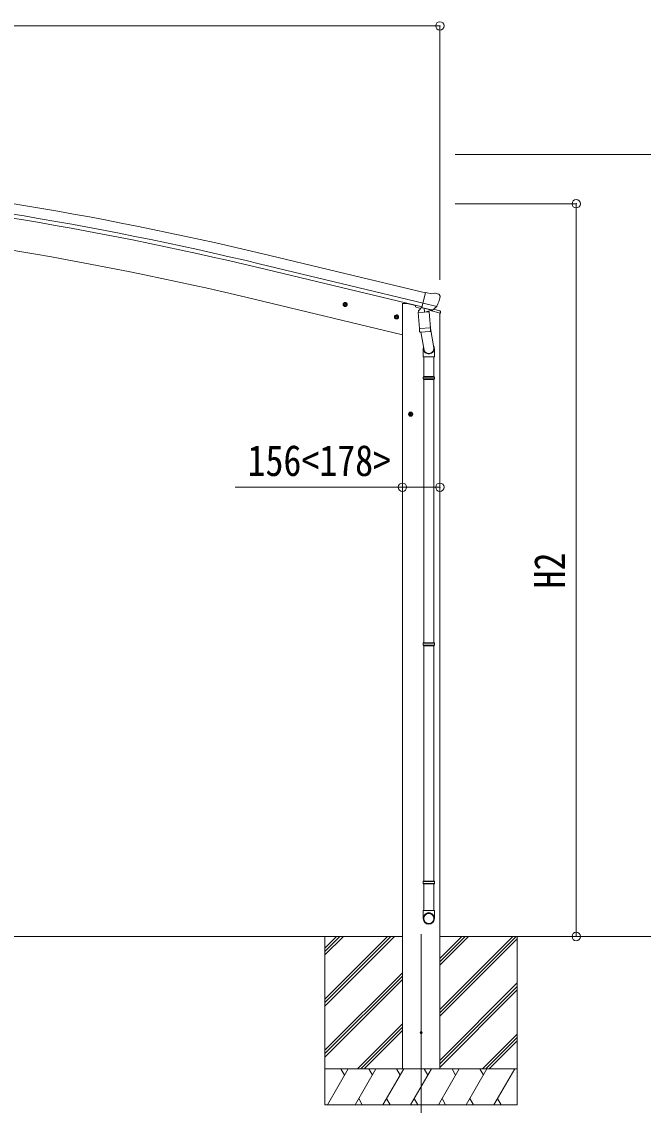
# Model space of a CAD drawing. Units: millimetres at full size; details may follow other scales. Extents: x -9783 to 9892, y -6828 to 6752.
# Drawn here: x -2549 to 36, y -1815 to 2688 of the extents above; entities that cross this region are included whole.
import ezdxf
from ezdxf.enums import TextEntityAlignment as Align

# ---------------------------------------------------------------- set-up
doc = ezdxf.new("R2010")
doc.units = ezdxf.units.MM
doc.header["$LTSCALE"] = 35
doc.header["$PDMODE"] = 32
doc.header["$PDSIZE"] = 35
for name, color, linetype, lineweight in [('0-0_0', 7, 'Continuous', 9), ('0-1_本体', 4, 'Continuous', 9), ('0-2_部品', 7, 'Continuous', 9), ('0-8_PARTS2', 2, 'Continuous', 9), ('0-A_寸法', 6, 'Continuous', 9)]:
    doc.layers.add(name, color=color, linetype=linetype, lineweight=lineweight)
doc.styles.add('ＭＳ ゴシック', font='')
doc.styles.get('ＭＳ ゴシック').set_extended_font_data('MS Gothic')

msp = doc.modelspace()

# ---------------------------------------------------------------- linework, layer by layer
at = {"layer": '0-0_0'}
for p, q in [((-7835.54, -1113.2), (-966.57, -1113.2)), ((-1288.12, -1113.2), (-1288.12, -1813.2)), ((-1288.12, -1373.93), (-1027.39, -1113.2)), ((-1288.12, -1388.07), (-1013.25, -1113.2)), ((-1288.12, -1402.21), (-999.11, -1113.2)), ((-1288.12, -1190.08), (-1211.24, -1113.2)), ((-1288.12, -1175.94), (-1225.38, -1113.2)), ((-1288.12, -1161.8), (-1239.54, -1113.21)), ((-1239.54, -1113.21), (-1239.53, -1113.2)), ((-810.37, -1232.83), (-690.74, -1113.2)), ((-810.37, -1218.69), (-704.88, -1113.2)), ((-810.37, -1204.55), (-719.03, -1113.2)), ((-810.37, -1416.68), (-506.9, -1113.21)), ((-810.37, -1430.82), (-492.76, -1113.21)), ((-810.37, -1444.96), (-488.12, -1122.71)), ((-809.87, -1113.2), (-374.69, -1113.2)), ((-488.12, -1113.2), (-488.12, -1813.2)), ((-1288.12, -1586.06), (-965.87, -1263.81)), ((-1288.12, -1600.2), (-965.87, -1277.95)), ((-1288.12, -1614.34), (-965.87, -1292.09)), ((-810.37, -1628.81), (-488.12, -1306.56)), ((-810.37, -1642.95), (-488.12, -1320.7)), ((-810.37, -1657.09), (-488.12, -1334.84)), ((-1153.13, -1663.2), (-965.87, -1475.94)), ((-1138.99, -1663.2), (-965.87, -1490.08)), ((-1124.85, -1663.2), (-965.87, -1504.23)), ((-632.63, -1663.2), (-488.12, -1518.69)), ((-618.49, -1663.2), (-488.12, -1532.83)), ((-604.35, -1663.2), (-488.12, -1546.98)), ((-488.12, -1663.2), (-1288.12, -1663.2)), ((-1277.83, -1813.2), (-1191.23, -1663.2)), ((-1206.23, -1689.18), (-1221.23, -1663.2)), ((-1162.36, -1813.2), (-1075.76, -1663.2)), ((-1090.76, -1689.18), (-1105.76, -1663.2)), ((-1046.89, -1813.2), (-960.29, -1663.2)), ((-975.29, -1689.18), (-990.29, -1663.2)), ((-931.42, -1813.2), (-844.82, -1663.2)), ((-859.82, -1689.18), (-874.82, -1663.2)), ((-815.95, -1813.2), (-729.35, -1663.2)), ((-744.35, -1689.18), (-759.35, -1663.2)), ((-700.48, -1813.2), (-613.88, -1663.2)), ((-643.88, -1663.2), (-628.88, -1689.18)), ((-585.01, -1813.2), (-498.41, -1663.2)), ((-1147.37, -1787.22), (-1132.37, -1813.2)), ((-1031.89, -1787.22), (-1016.89, -1813.2)), ((-916.42, -1787.22), (-901.43, -1813.2)), ((-800.95, -1787.22), (-785.96, -1813.2)), ((-685.48, -1787.22), (-670.49, -1813.2)), ((-570.01, -1787.22), (-555.02, -1813.2)), ((-1288.12, -1813.2), (-488.12, -1813.2))]:
    msp.add_line(p, q, dxfattribs=at)
at = {"layer": '0-1_本体'}
for p, q in [((-869.89, 1561.03), (-1545.58, 1722.98)), ((-879.98, 1519.05), (-1555.64, 1681)), ((-883.9, 1502.69), (-1559.56, 1664.64)), ((-965.37, 1386.8), (-1576.18, 1533.44)), ((-965.71, 1516.8), (-965.71, -1663.2)), ((-809.71, 1477.83), (-809.71, -1663.2))]:
    msp.add_line(p, q, dxfattribs=at)
msp.add_lwpolyline([(-965.71, 1516.8), (-945.71, 1516.8), (-911.86, 1508.68)], dxfattribs=at)
for centre, radius, start, end in [((-4918.33, -12348.27), 14469.82, 76.52099, 85.02099), ((-4918.33, -12348.27), 14409.82, 76.52099, 85.02099), ((-4918.33, -12348.27), 14426.65, 76.52099, 85.02099), ((-4935.75, -12461.37), 14392.42, 76.50111, 84.99887)]:
    msp.add_arc(centre, radius, start, end, dxfattribs=at)
at = {"layer": '0-2_部品'}
for p, q in [((-843.49, 1556.74), (-869.42, 1562.97)), ((-843.49, 1556.74), (-830.23, 1559.44)), ((-815.75, 1556.25), (-828.93, 1559.42)), ((-812.66, 1554.01), (-808.8, 1547.71)), ((-808.44, 1545.43), (-808.71, 1544.28)), ((-1194.18, 1510.74), (-1213.62, 1515.41)), ((-1211.2, 1514.82), (-1206.03, 1520.27)), ((-1209.07, 1507.63), (-1211.2, 1514.82)), ((-1206.23, 1503.35), (-1201.56, 1522.8)), ((-1206.03, 1520.27), (-1198.73, 1518.52)), ((-1198.73, 1518.52), (-1196.6, 1511.32)), ((-911.86, 1509.45), (-911.86, 1506.14)), ((-889.14, 1496.74), (-908.03, 1501.28)), ((-885.15, 1501.34), (-898.46, 1486.02)), ((-884.21, 1501.4), (-885.15, 1501.34)), ((-881.12, 1498.93), (-882.65, 1499.3)), ((-844.42, 1490.12), (-881.12, 1498.93)), ((-822.49, 1505.12), (-880, 1518.93)), ((-875.17, 1497.11), (-874.15, 1482.5)), ((-846.96, 1488.11), (-872.78, 1481.67)), ((-807.31, 1477.1), (-850.01, 1487.35)), ((-842.05, 1489.65), (-849.57, 1491.45)), ((-846.26, 1489.89), (-846.2, 1489.15)), ((-842.89, 1489.75), (-844.42, 1490.12)), ((-839.34, 1490.21), (-822.97, 1504.7)), ((-835.82, 1493.2), (-809.61, 1486.9)), ((-980.35, 1458.99), (-999.79, 1463.66)), ((-997.37, 1463.08), (-992.2, 1468.52)), ((-995.24, 1455.88), (-997.37, 1463.08)), ((-992.41, 1451.6), (-987.74, 1471.05)), ((-992.2, 1468.52), (-984.9, 1466.77)), ((-984.9, 1466.77), (-982.77, 1459.57)), ((-899.57, 1479.57), (-853.88, 1482.76)), ((-894.89, 1412.73), (-899.57, 1479.57)), ((-898.46, 1486.02), (-898.02, 1479.68)), ((-855.65, 1485.94), (-855.42, 1482.66)), ((-853.88, 1482.76), (-849.2, 1415.93)), ((-807.31, 1483.99), (-807.31, 1477.1)), ((-894.89, 1412.73), (-849.2, 1415.93)), ((-894.88, 1412.73), (-893.99, 1400.04)), ((-850.19, 1401.32), (-891.89, 1398.41)), ((-888.37, 1398.65), (-875.73, 1323.72)), ((-849.55, 1420.81), (-835.02, 1333.04)), ((-848.35, 1403.46), (-849.22, 1415.93)), ((-848.74, 1402.1), (-848.74, 1402.1)), ((-878.87, 1330.54), (-878.87, 1295.88)), ((-832.87, 1295.88), (-832.87, 1330.23)), ((-878.87, 1295.88), (-832.87, 1295.88)), ((-876.87, 1295.88), (-876.87, 1213.36)), ((-834.87, 1295.88), (-834.87, 1213.36)), ((-878.87, 1211.36), (-877.87, 1213.36)), ((-878.87, 1211.36), (-832.87, 1211.36)), ((-878.87, 1211.36), (-878.87, 1203.36)), ((-878.87, 1203.36), (-832.87, 1203.36)), ((-878.87, 1203.36), (-877.87, 1201.36)), ((-877.87, 1213.36), (-833.87, 1213.36)), ((-877.87, 1201.36), (-833.87, 1201.36)), ((-876.87, 1201.36), (-876.87, 107.17)), ((-834.87, 1201.36), (-834.87, 107.17)), ((-832.87, 1211.36), (-833.87, 1213.36)), ((-941.37, 1057.3), (-921.37, 1057.3)), ((-937.87, 1061.05), (-931.37, 1064.8)), ((-931.37, 1047.3), (-931.37, 1067.3)), ((-931.37, 1064.8), (-924.87, 1061.05)), ((-924.87, 1053.55), (-931.37, 1049.79)), ((-924.87, 1061.05), (-924.87, 1053.55)), ((-878.87, 105.17), (-877.87, 107.17)), ((-878.87, 105.17), (-832.87, 105.17)), ((-878.87, 105.17), (-878.87, 97.17)), ((-878.87, 97.17), (-832.87, 97.17)), ((-878.87, 97.17), (-877.87, 95.17)), ((-877.87, 107.17), (-833.87, 107.17)), ((-877.87, 95.17), (-833.87, 95.17)), ((-876.87, 95.17), (-876.87, -882.75)), ((-834.87, 95.17), (-834.87, -882.75)), ((-832.87, 105.17), (-833.87, 107.17)), ((-878.87, -884.75), (-877.87, -882.75)), ((-878.87, -884.75), (-832.87, -884.75)), ((-878.87, -884.75), (-878.87, -892.75)), ((-878.87, -892.75), (-832.87, -892.75)), ((-878.87, -892.75), (-877.87, -894.75)), ((-877.87, -882.75), (-833.87, -882.75)), ((-877.87, -894.75), (-833.87, -894.75)), ((-876.87, -894.75), (-876.87, -1004.75)), ((-834.87, -894.75), (-834.87, -1004.75)), ((-832.87, -884.75), (-833.87, -882.75)), ((-878.87, -1038.9), (-878.87, -1004.75)), ((-878.87, -1004.75), (-832.87, -1004.75)), ((-832.87, -1038.9), (-832.87, -1004.75))]:
    msp.add_line(p, q, dxfattribs=at)
for points in [[(-874.85, 1497.52), (-884.58, 1499.86), (-869.42, 1562.97)], [(-1196.6, 1511.32), (-1201.77, 1505.88), (-1209.07, 1507.63)], [(-874.85, 1497.52), (-874.62, 1497.37), (-849.85, 1491.42), (-849.57, 1491.45)], [(-822.22, 1505.7), (-822.81, 1504.86), (-822.97, 1504.7)], [(-982.77, 1459.57), (-987.94, 1454.13), (-995.24, 1455.88)], [(-832.87, 1211.36), (-832.87, 1203.36), (-833.87, 1201.36)], [(-931.37, 1049.79), (-937.87, 1053.55), (-937.87, 1061.05)], [(-832.87, 105.17), (-832.87, 97.17), (-833.87, 95.17)], [(-832.87, -884.75), (-832.87, -892.75), (-833.87, -894.75)]]:
    msp.add_lwpolyline(points, dxfattribs=at)
for centre, radius in [((-1203.9, 1513.07), 8.5), ((-1203.9, 1513.07), 7.7), ((-1203.9, 1513.07), 6.5), ((-990.07, 1461.32), 8.5), ((-990.07, 1461.32), 7.7), ((-990.07, 1461.32), 6.5), ((-931.37, 1057.3), 8.5), ((-931.37, 1057.3), 7.7), ((-931.37, 1057.3), 6.5)]:
    msp.add_circle(centre, radius, dxfattribs=at)
at = {"layer": '0-2_部品', "color": 4}
msp.add_circle((-887.62, -1513.2), 4.5, dxfattribs=at)
at = {"layer": '0-2_部品'}
for centre, radius, start, end in [((-829.64, 1556.5), 3, 76.5, 101.5), ((-1005.52, 1591.53), 202.4, 334.90875, 346.5), ((-816.92, 1551.39), 5, 31.5, 76.5), ((-906.86, 1506.14), 5, 180, 256.5), ((-882.54, 1499.78), 0.5, 221.23754, 256.5), ((-875.77, 1497.03), 0.604, 7.79405, 79.40158), ((-847.2, 1489.08), 1, 284, 4), ((-845.76, 1489.93), 0.5, 76.5, 184), ((-842.77, 1490.24), 0.5, 256.5, 291.76246), ((-810.31, 1483.99), 3, 0, 76.5), ((-873.13, 1482.64), 1.03, 188.03431, 289.96103), ((-892.03, 1400.4), 2, 190.53157, 274), ((-850.33, 1403.32), 2, 274, 322.59038), ((-850.29, 1403.29), 1.95, 322.52234, 4.95983)]:
    msp.add_arc(centre, radius, start, end, dxfattribs=at)
for centre, major_axis, ratio, start_param, end_param in [((-811.36, 1546.14), (1.57, -2.57), 0.99628, 0.7835347, 1.5707963), ((-841.36, 1492.57), (0.73, -2.92), 0.997631, 5.8041905, 5.8929484), ((-841.39, 1492.7), (-2.63, 3.16), 0.650902, 2.1145521, 2.1873627), ((-841.33, 1492.47), (0.73, -2.92), 0.997631, 5.965759, 6.7621801), ((-855.87, 1330.54), (-23, 0), 0.996195, 6.0000678, 10.0103449), ((-855.87, 1330.54), (-21, 0), 0.996195, 0.3319459, 3.3482706), ((-855.87, -1037.15), (23, 0), 0.996195, 6.2831853, 9.424778), ((-855.87, -1038.9), (23, 0), 0.996195, 6.2831853, 9.424778), ((-855.87, -1038.9), (0, -23.43), 0.981806, 4.712389, 7.8539816)]:
    msp.add_ellipse(centre, major_axis=major_axis, ratio=ratio, start_param=start_param, end_param=end_param, dxfattribs=at)
msp.add_ellipse((-855.87, -1038.9), major_axis=(-21, 0), ratio=0.996195, dxfattribs=at)
at = {"layer": '0-8_PARTS2'}
msp.add_line((-887.62, -1103.99), (-887.62, -1954.23), dxfattribs=at)
at = {"layer": '0-A_寸法'}
for p, q in [((-809.71, 2670.7), (-7991.71, 2670.7)), ((-809.71, 2670.7), (-809.71, 1615.88)), ((312.59, 2136.38), (-746.86, 2136.38)), ((-242.43, 1931.48), (-746.86, 1931.48)), ((-242.43, -1113.2), (-242.43, 1931.48)), ((-965.71, 753.57), (-1661.86, 753.57)), ((-965.71, 753.57), (-809.71, 753.57)), ((-242.43, -1113.2), (-746.86, -1113.2)), ((312.59, -1113.2), (-242.43, -1113.2))]:
    msp.add_line(p, q, dxfattribs=at)
for p in [(-809.71, 2670.7), (-242.43, 1931.48), (-965.71, 753.57), (-809.71, 753.57), (-242.43, -1113.2)]:
    msp.add_point(p, dxfattribs=at)

# ---------------------------------------------------------------- texts
at = {"layer": '0-A_寸法', "color": 7, "style": 'ＭＳ ゴシック', "width": 0.85}
msp.add_text('156<178>', height=129, dxfattribs=at).set_placement((-1609.71, 761.57), align=Align.BOTTOM_LEFT)
msp.add_text('H2', height=129, rotation=90, dxfattribs=at).set_placement((-250.43, 333.14), align=Align.BOTTOM_LEFT)

doc.saveas('drawing.dxf')
